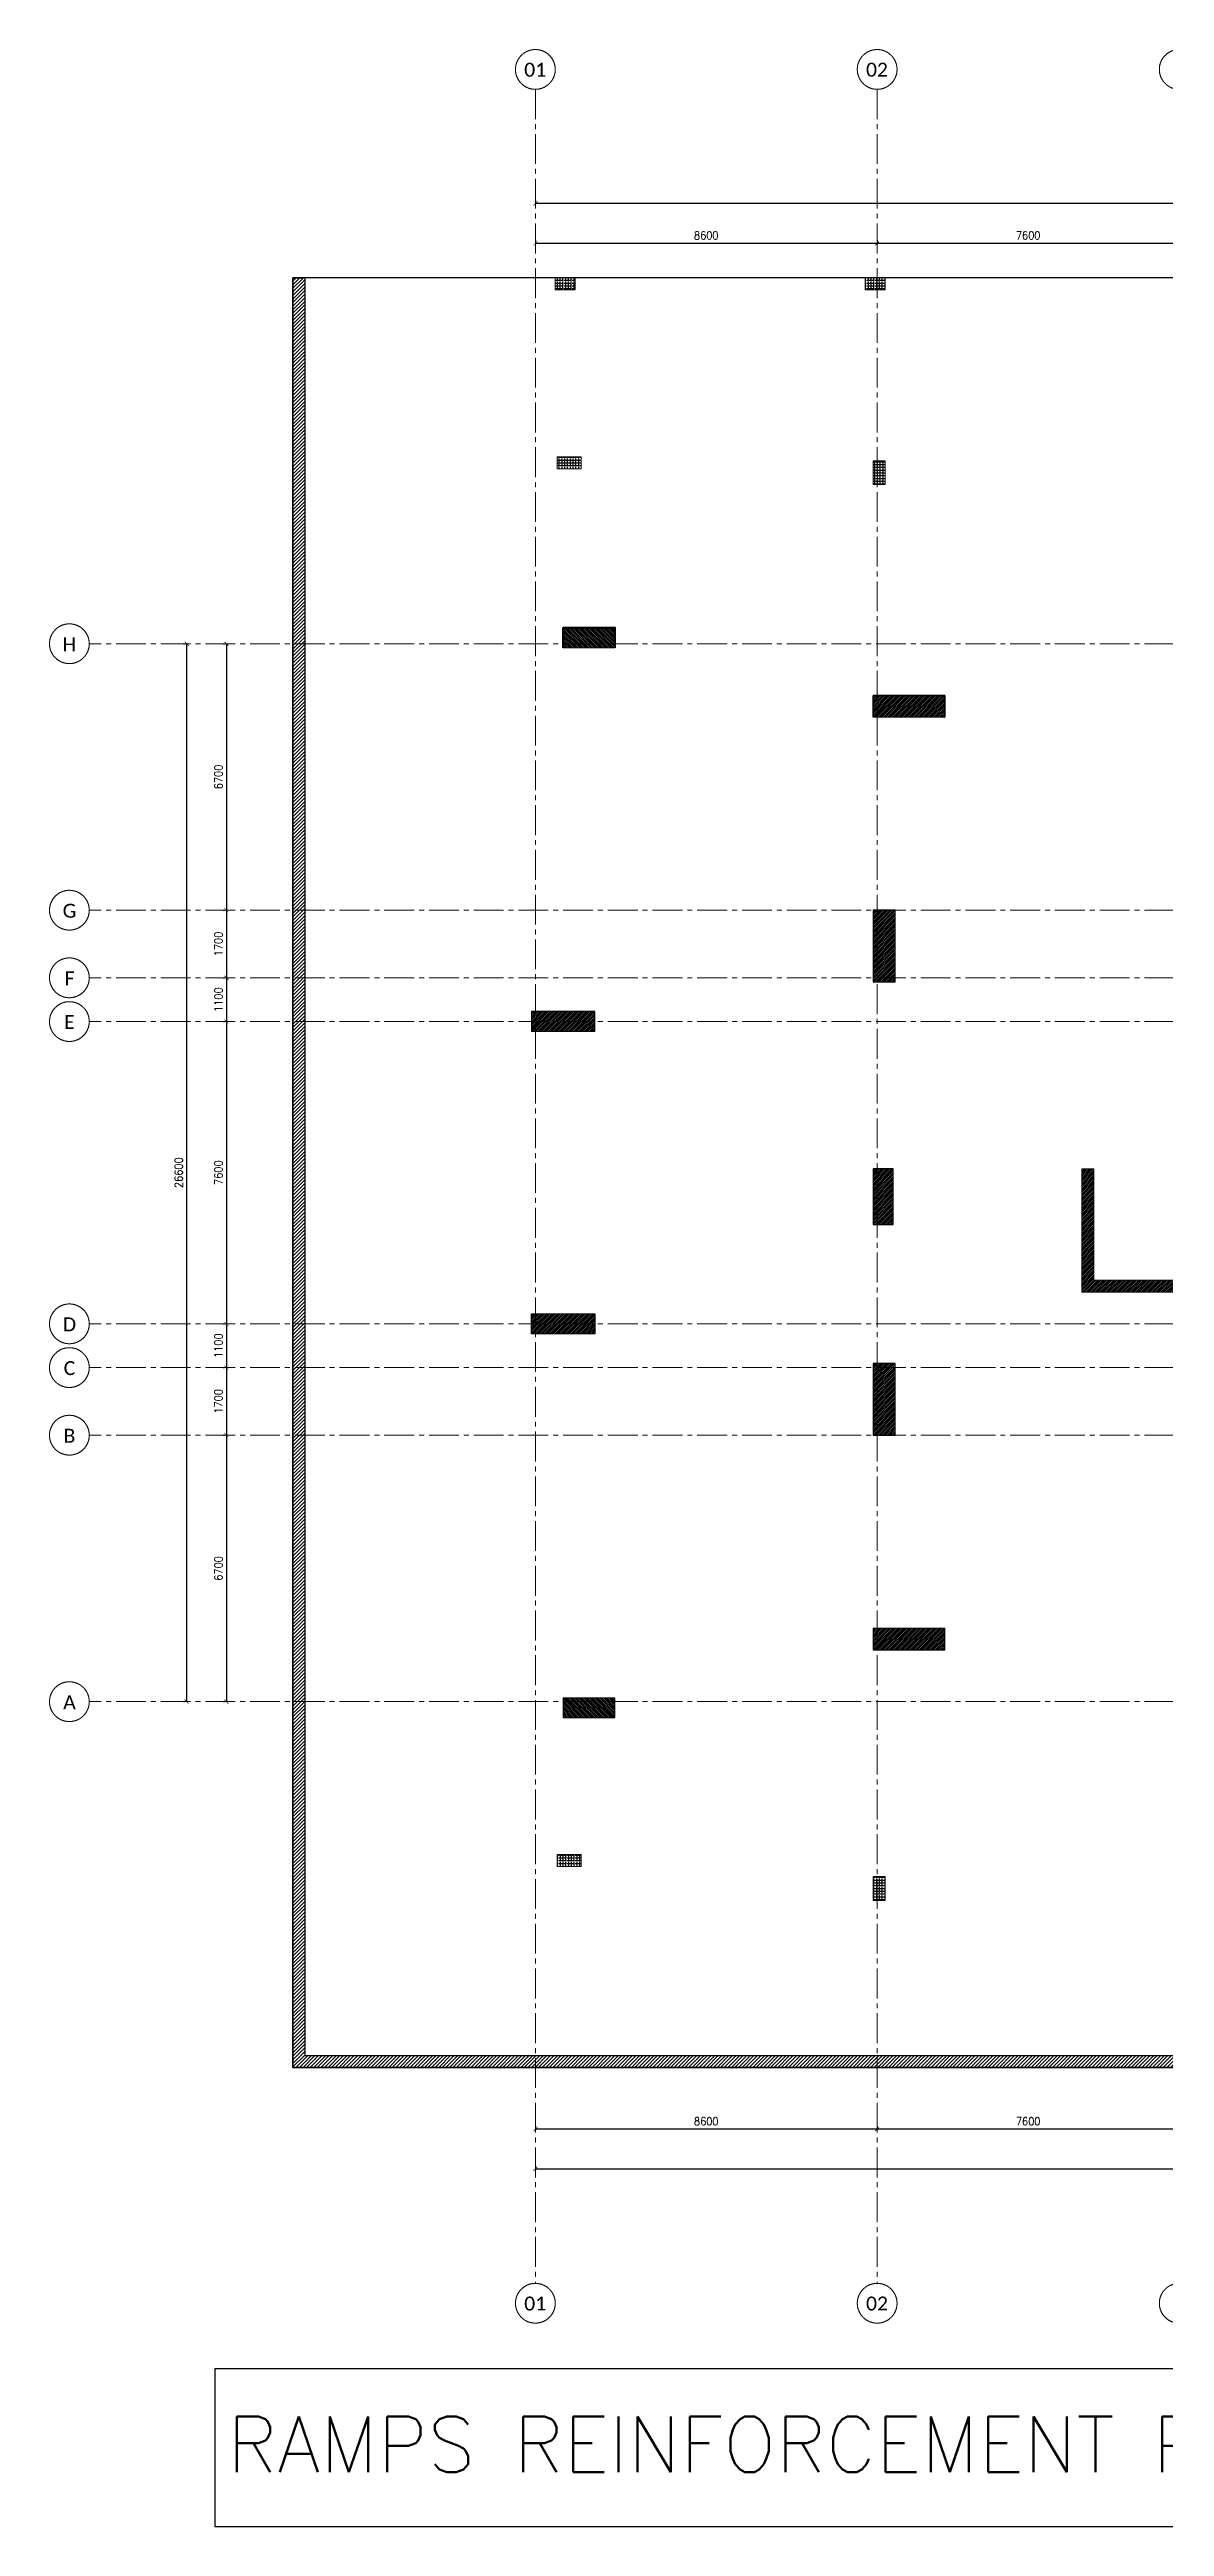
# Model space of a CAD drawing. Header units: millimetres. Extents: x -967280 to 3852, y 2833 to 1955156.
# Drawn here: x -553053 to -524999, y 566499 to 628777 of the extents above; entities that cross this region are included whole.
import ezdxf

# ---------------------------------------------------------------- set-up
doc = ezdxf.new("R2010")
doc.units = ezdxf.units.MM
doc.header["$LTSCALE"] = 1000
doc.header["$PDMODE"] = 35
doc.header["$PDSIZE"] = 25
for name, pattern in [('$0$DASHED2', [0.375, 0.25, -0.125]), ('Columns_Structural070816$0$CENTER2', [1.125, 0.75, -0.125, 0.125, -0.125]), ('HRZN_Line-Ptrn-Sold', [9144001.0, 9144000.0, -1])]:
    doc.linetypes.add(name, pattern=pattern)
for name, color, linetype in [('_N-DIM 3', 7, 'Continuous'), ('A-ANNO-TEXT-25', 7, 'Continuous'), ('R.C. footing', 4, 'Continuous'), ('S - BATH Hach', 1, 'Continuous'), ('S - col hach', 1, 'Continuous'), ('S -Beams', 2, 'Continuous'), ('st_cir_mesh', 2, 'Continuous')]:
    doc.layers.add(name, color=color, linetype=linetype)
for name, color, linetype, lineweight in [('A-AX-ATT-100', 7, 'HRZN_Line-Ptrn-Sold', 18), ('S - column', 6, 'Continuous', 60), ('ST-000-AXIS', 9, 'Columns_Structural070816$0$CENTER2', 9), ('ST-RFT-BOT', 2, '$0$DASHED2', 30)]:
    doc.layers.add(name, color=color, linetype=linetype, lineweight=lineweight)
doc.styles.add('Calibri_2', font='calibri.ttf', dxfattribs={"height": 300})
doc.styles.add('ROMANC', font='romanc.shx')
doc.styles.add('TUNELNO', font='romans.shx', dxfattribs={"width": 0.9})
doc.dimstyles.new('Copy(2) of DSEC', dxfattribs={"dimtxt": 200, "dimasz": 100, "dimexe": 50, "dimexo": 80, "dimgap": 100, "dimtad": 1, "dimdec": 0, "dimrnd": 5, "dimzin": 0, "dimdsep": 46, "dimtxsty": 'TUNELNO', "dimblk": 'ARCHTICK', "dimcen": 0.09, "dimclrd": 1, "dimclre": 1, "dimclrt": 3, "dimadec": 0, "dimazin": 0, "dimtfac": 0.78125, "dimtdec": 0, "dimtix": 1, "dimtmove": 2, "dimatfit": 3, "dimldrblk": 'ARCHTICK', "dimfxl": 1, "dimtolj": 1, "dimtzin": 0, "dimarcsym": 0})
pattern_1 = [(90, (613578.686, -423037.37), (-69.85, 4e-15), [50.8, -19.05]), (180, (613578.686, -423037.37), (-9e-15, -69.85), [50.8, -19.05])]
pattern_2 = [(45, (193250.144, -596912.31), (-22.4506403, 22.4506403), [])]

# ---------------------------------------------------------------- blocks, each defined once
blk = doc.blocks.new('Grid - HRZN_G-Datm-Grid-Head-1554275-FIRST FLOOR FFL_1_')
at = {"layer": 'A-AX-ATT-100'}
blk.add_circle((0, 0), 5, dxfattribs=at)
blk = doc.blocks.new('_ArchTick')
at = {"color": 0, "linetype": 'ByBlock', "const_width": 0.15}
blk.add_lwpolyline([(-0.5, -0.5), (0.5, 0.5)], dxfattribs=at)
blk = doc.blocks.new('*D1494')
at = {"layer": '_N-DIM 3', "color": 1, "linetype": 'Continuous', "lineweight": -2, "ltscale": 30, "transparency": 16777216}
for p, q in [((525499, 747185), (525499, 747155)), ((533099, 747105), (525499, 747105)), ((533099, 747185), (533099, 747155))]:
    blk.add_line(p, q, dxfattribs=at)
at = {"layer": 'Defpoints', "color": 0, "linetype": 'Continuous', "ltscale": 30, "transparency": 16777216}
for p in [(525499, 747105), (525499, 747105), (533099, 747105)]:
    blk.add_point(p, dxfattribs=at)
at = {"layer": '_N-DIM 3', "color": 1, "linetype": 'Continuous', "lineweight": -2, "ltscale": 30, "transparency": 16777216, "xscale": 100, "yscale": 100, "zscale": 100, "rotation": 180}
blk.add_blockref('_ArchTick', (525499, 747105), dxfattribs=at)
at = {"layer": '_N-DIM 3', "color": 1, "linetype": 'Continuous', "lineweight": -2, "ltscale": 30, "transparency": 16777216, "xscale": 100, "yscale": 100, "zscale": 100}
blk.add_blockref('_ArchTick', (533099, 747105), dxfattribs=at)
at = {"layer": '_N-DIM 3', "color": 3, "linetype": 'Continuous', "ltscale": 30, "transparency": 16777216, "insert": (529299, 747305), "char_height": 200, "attachment_point": 5, "style": 'TUNELNO'}
blk.add_mtext('\\A1;7600', dxfattribs=at)
blk = doc.blocks.new('*D1495')
at = {"layer": '_N-DIM 3', "color": 1, "linetype": 'Continuous', "lineweight": -2, "ltscale": 30, "transparency": 16777216}
for p, q in [((516899, 747185), (516899, 747155)), ((525499, 747105), (516899, 747105)), ((525499, 747185), (525499, 747155))]:
    blk.add_line(p, q, dxfattribs=at)
at = {"layer": 'Defpoints', "color": 0, "linetype": 'Continuous', "ltscale": 30, "transparency": 16777216}
for p in [(516899, 747105), (516899, 747105), (525499, 747105)]:
    blk.add_point(p, dxfattribs=at)
at = {"layer": '_N-DIM 3', "color": 1, "linetype": 'Continuous', "lineweight": -2, "ltscale": 30, "transparency": 16777216, "xscale": 100, "yscale": 100, "zscale": 100, "rotation": 180}
blk.add_blockref('_ArchTick', (516899, 747105), dxfattribs=at)
at = {"layer": '_N-DIM 3', "color": 1, "linetype": 'Continuous', "lineweight": -2, "ltscale": 30, "transparency": 16777216, "xscale": 100, "yscale": 100, "zscale": 100}
blk.add_blockref('_ArchTick', (525499, 747105), dxfattribs=at)
at = {"layer": '_N-DIM 3', "color": 3, "linetype": 'Continuous', "ltscale": 30, "transparency": 16777216, "insert": (521199, 747305), "char_height": 200, "attachment_point": 5, "style": 'TUNELNO'}
blk.add_mtext('\\A1;8600', dxfattribs=at)
blk = doc.blocks.new('*D1496')
at = {"layer": '_N-DIM 3', "color": 1, "linetype": 'Continuous', "lineweight": -2, "ltscale": 30, "transparency": 16777216}
for p, q in [((516899, 748185), (516899, 748155)), ((563099, 748105), (516899, 748105)), ((563099, 748185), (563099, 748155))]:
    blk.add_line(p, q, dxfattribs=at)
at = {"layer": 'Defpoints', "color": 0, "linetype": 'Continuous', "ltscale": 30, "transparency": 16777216}
for p in [(516899, 748105), (516899, 748105), (563099, 748105)]:
    blk.add_point(p, dxfattribs=at)
at = {"layer": '_N-DIM 3', "color": 1, "linetype": 'Continuous', "lineweight": -2, "ltscale": 30, "transparency": 16777216, "xscale": 100, "yscale": 100, "zscale": 100, "rotation": 180}
blk.add_blockref('_ArchTick', (516899, 748105), dxfattribs=at)
at = {"layer": '_N-DIM 3', "color": 1, "linetype": 'Continuous', "lineweight": -2, "ltscale": 30, "transparency": 16777216, "xscale": 100, "yscale": 100, "zscale": 100}
blk.add_blockref('_ArchTick', (563099, 748105), dxfattribs=at)
at = {"layer": '_N-DIM 3', "color": 3, "linetype": 'Continuous', "ltscale": 30, "transparency": 16777216, "insert": (539999, 748305), "char_height": 200, "attachment_point": 5, "style": 'TUNELNO'}
blk.add_mtext('\\A1;46200', dxfattribs=at)
blk = doc.blocks.new('*D1505')
at = {"layer": '_N-DIM 3', "color": 1, "linetype": 'Continuous', "lineweight": -2, "ltscale": 30, "transparency": 16777216}
for p, q in [((509045, 737040), (509075, 737040)), ((509125, 737040), (509125, 730340)), ((509045, 730340), (509075, 730340))]:
    blk.add_line(p, q, dxfattribs=at)
at = {"layer": 'Defpoints', "color": 0, "linetype": 'Continuous', "ltscale": 30, "transparency": 16777216}
for p in [(509125, 737040), (509125, 730340), (509125, 730340)]:
    blk.add_point(p, dxfattribs=at)
at = {"layer": '_N-DIM 3', "color": 1, "linetype": 'Continuous', "lineweight": -2, "ltscale": 30, "transparency": 16777216, "xscale": 100, "yscale": 100, "zscale": 100}
for p, rotation in [((509125, 737040), 90), ((509125, 730340), 270)]:
    blk.add_blockref('_ArchTick', p, dxfattribs=dict(at, rotation=rotation))
at = {"layer": '_N-DIM 3', "color": 3, "linetype": 'Continuous', "ltscale": 30, "transparency": 16777216, "insert": (508925, 733690), "char_height": 200, "attachment_point": 5, "rotation": 90, "style": 'TUNELNO'}
blk.add_mtext('\\A1;6700', dxfattribs=at)
blk = doc.blocks.new('*D1506')
at = {"layer": '_N-DIM 3', "color": 1, "linetype": 'Continuous', "lineweight": -2, "ltscale": 30, "transparency": 16777216}
for p, q in [((509045, 730340), (509075, 730340)), ((509125, 730340), (509125, 728640)), ((509045, 728640), (509075, 728640))]:
    blk.add_line(p, q, dxfattribs=at)
at = {"layer": 'Defpoints', "color": 0, "linetype": 'Continuous', "ltscale": 30, "transparency": 16777216}
for p in [(509125, 730340), (509125, 728640), (509125, 728640)]:
    blk.add_point(p, dxfattribs=at)
at = {"layer": '_N-DIM 3', "color": 1, "linetype": 'Continuous', "lineweight": -2, "ltscale": 30, "transparency": 16777216, "xscale": 100, "yscale": 100, "zscale": 100}
for p, rotation in [((509125, 730340), 90), ((509125, 728640), 270)]:
    blk.add_blockref('_ArchTick', p, dxfattribs=dict(at, rotation=rotation))
at = {"layer": '_N-DIM 3', "color": 3, "linetype": 'Continuous', "ltscale": 30, "transparency": 16777216, "insert": (508925, 729490), "char_height": 200, "attachment_point": 5, "rotation": 90, "style": 'TUNELNO'}
blk.add_mtext('\\A1;1700', dxfattribs=at)
blk = doc.blocks.new('*D1507')
at = {"layer": '_N-DIM 3', "color": 1, "linetype": 'Continuous', "lineweight": -2, "ltscale": 30, "transparency": 16777216}
for p, q in [((509045, 728640), (509075, 728640)), ((509125, 728640), (509125, 727540)), ((509045, 727540), (509075, 727540))]:
    blk.add_line(p, q, dxfattribs=at)
at = {"layer": 'Defpoints', "color": 0, "linetype": 'Continuous', "ltscale": 30, "transparency": 16777216}
for p in [(509125, 728640), (509125, 727540), (509125, 727540)]:
    blk.add_point(p, dxfattribs=at)
at = {"layer": '_N-DIM 3', "color": 1, "linetype": 'Continuous', "lineweight": -2, "ltscale": 30, "transparency": 16777216, "xscale": 100, "yscale": 100, "zscale": 100}
for p, rotation in [((509125, 728640), 90), ((509125, 727540), 270)]:
    blk.add_blockref('_ArchTick', p, dxfattribs=dict(at, rotation=rotation))
at = {"layer": '_N-DIM 3', "color": 3, "linetype": 'Continuous', "ltscale": 30, "transparency": 16777216, "insert": (508925, 728090), "char_height": 200, "attachment_point": 5, "rotation": 90, "style": 'TUNELNO'}
blk.add_mtext('\\A1;1100', dxfattribs=at)
blk = doc.blocks.new('*D1508')
at = {"layer": '_N-DIM 3', "color": 1, "linetype": 'Continuous', "lineweight": -2, "ltscale": 30, "transparency": 16777216}
for p, q in [((509045, 727540), (509075, 727540)), ((509125, 727540), (509125, 719940)), ((509045, 719940), (509075, 719940))]:
    blk.add_line(p, q, dxfattribs=at)
at = {"layer": 'Defpoints', "color": 0, "linetype": 'Continuous', "ltscale": 30, "transparency": 16777216}
for p in [(509125, 727540), (509125, 719940), (509125, 719940)]:
    blk.add_point(p, dxfattribs=at)
at = {"layer": '_N-DIM 3', "color": 1, "linetype": 'Continuous', "lineweight": -2, "ltscale": 30, "transparency": 16777216, "xscale": 100, "yscale": 100, "zscale": 100}
for p, rotation in [((509125, 727540), 90), ((509125, 719940), 270)]:
    blk.add_blockref('_ArchTick', p, dxfattribs=dict(at, rotation=rotation))
at = {"layer": '_N-DIM 3', "color": 3, "linetype": 'Continuous', "ltscale": 30, "transparency": 16777216, "insert": (508925, 723740), "char_height": 200, "attachment_point": 5, "rotation": 90, "style": 'TUNELNO'}
blk.add_mtext('\\A1;7600', dxfattribs=at)
blk = doc.blocks.new('*D1509')
at = {"layer": '_N-DIM 3', "color": 1, "linetype": 'Continuous', "lineweight": -2, "ltscale": 30, "transparency": 16777216}
for p, q in [((509045, 719940), (509075, 719940)), ((509125, 719940), (509125, 718840)), ((509045, 718840), (509075, 718840))]:
    blk.add_line(p, q, dxfattribs=at)
at = {"layer": 'Defpoints', "color": 0, "linetype": 'Continuous', "ltscale": 30, "transparency": 16777216}
for p in [(509125, 719940), (509125, 718840), (509125, 718840)]:
    blk.add_point(p, dxfattribs=at)
at = {"layer": '_N-DIM 3', "color": 1, "linetype": 'Continuous', "lineweight": -2, "ltscale": 30, "transparency": 16777216, "xscale": 100, "yscale": 100, "zscale": 100}
for p, rotation in [((509125, 719940), 90), ((509125, 718840), 270)]:
    blk.add_blockref('_ArchTick', p, dxfattribs=dict(at, rotation=rotation))
at = {"layer": '_N-DIM 3', "color": 3, "linetype": 'Continuous', "ltscale": 30, "transparency": 16777216, "insert": (508925, 719390), "char_height": 200, "attachment_point": 5, "rotation": 90, "style": 'TUNELNO'}
blk.add_mtext('\\A1;1100', dxfattribs=at)
blk = doc.blocks.new('*D1510')
at = {"layer": '_N-DIM 3', "color": 1, "linetype": 'Continuous', "lineweight": -2, "ltscale": 30, "transparency": 16777216}
for p, q in [((509045, 718840), (509075, 718840)), ((509125, 718840), (509125, 717140)), ((509045, 717140), (509075, 717140))]:
    blk.add_line(p, q, dxfattribs=at)
at = {"layer": 'Defpoints', "color": 0, "linetype": 'Continuous', "ltscale": 30, "transparency": 16777216}
for p in [(509125, 718840), (509125, 717140), (509125, 717140)]:
    blk.add_point(p, dxfattribs=at)
at = {"layer": '_N-DIM 3', "color": 1, "linetype": 'Continuous', "lineweight": -2, "ltscale": 30, "transparency": 16777216, "xscale": 100, "yscale": 100, "zscale": 100}
for p, rotation in [((509125, 718840), 90), ((509125, 717140), 270)]:
    blk.add_blockref('_ArchTick', p, dxfattribs=dict(at, rotation=rotation))
at = {"layer": '_N-DIM 3', "color": 3, "linetype": 'Continuous', "ltscale": 30, "transparency": 16777216, "insert": (508925, 717990), "char_height": 200, "attachment_point": 5, "rotation": 90, "style": 'TUNELNO'}
blk.add_mtext('\\A1;1700', dxfattribs=at)
blk = doc.blocks.new('*D1511')
at = {"layer": '_N-DIM 3', "color": 1, "linetype": 'Continuous', "lineweight": -2, "ltscale": 30, "transparency": 16777216}
for p, q in [((509045, 717140), (509075, 717140)), ((509125, 717140), (509125, 710440)), ((509045, 710440), (509075, 710440))]:
    blk.add_line(p, q, dxfattribs=at)
at = {"layer": 'Defpoints', "color": 0, "linetype": 'Continuous', "ltscale": 30, "transparency": 16777216}
for p in [(509125, 717140), (509125, 710440), (509125, 710440)]:
    blk.add_point(p, dxfattribs=at)
at = {"layer": '_N-DIM 3', "color": 1, "linetype": 'Continuous', "lineweight": -2, "ltscale": 30, "transparency": 16777216, "xscale": 100, "yscale": 100, "zscale": 100}
for p, rotation in [((509125, 717140), 90), ((509125, 710440), 270)]:
    blk.add_blockref('_ArchTick', p, dxfattribs=dict(at, rotation=rotation))
at = {"layer": '_N-DIM 3', "color": 3, "linetype": 'Continuous', "ltscale": 30, "transparency": 16777216, "insert": (508925, 713790), "char_height": 200, "attachment_point": 5, "rotation": 90, "style": 'TUNELNO'}
blk.add_mtext('\\A1;6700', dxfattribs=at)
blk = doc.blocks.new('*D1512')
at = {"layer": '_N-DIM 3', "color": 1, "linetype": 'Continuous', "lineweight": -2, "ltscale": 30, "transparency": 16777216}
for p, q in [((508045, 737040), (508075, 737040)), ((508125, 737040), (508125, 710440)), ((508045, 710440), (508075, 710440))]:
    blk.add_line(p, q, dxfattribs=at)
at = {"layer": 'Defpoints', "color": 0, "linetype": 'Continuous', "ltscale": 30, "transparency": 16777216}
for p in [(508125, 737040), (508125, 710440), (508125, 710440)]:
    blk.add_point(p, dxfattribs=at)
at = {"layer": '_N-DIM 3', "color": 1, "linetype": 'Continuous', "lineweight": -2, "ltscale": 30, "transparency": 16777216, "xscale": 100, "yscale": 100, "zscale": 100}
for p, rotation in [((508125, 737040), 90), ((508125, 710440), 270)]:
    blk.add_blockref('_ArchTick', p, dxfattribs=dict(at, rotation=rotation))
at = {"layer": '_N-DIM 3', "color": 3, "linetype": 'Continuous', "ltscale": 30, "transparency": 16777216, "insert": (507925, 723740), "char_height": 200, "attachment_point": 5, "rotation": 90, "style": 'TUNELNO'}
blk.add_mtext('\\A1;26600', dxfattribs=at)
blk = doc.blocks.new('*D1518')
at = {"layer": '_N-DIM 3', "color": 1, "linetype": 'Continuous', "lineweight": -2, "ltscale": 30, "transparency": 16777216}
for p, q in [((525499, 699769), (525499, 699739)), ((533099, 699689), (525499, 699689)), ((533099, 699769), (533099, 699739))]:
    blk.add_line(p, q, dxfattribs=at)
at = {"layer": 'Defpoints', "color": 0, "linetype": 'Continuous', "ltscale": 30, "transparency": 16777216}
for p in [(525499, 699689), (525499, 699689), (533099, 699689)]:
    blk.add_point(p, dxfattribs=at)
at = {"layer": '_N-DIM 3', "color": 1, "linetype": 'Continuous', "lineweight": -2, "ltscale": 30, "transparency": 16777216, "xscale": 100, "yscale": 100, "zscale": 100, "rotation": 180}
blk.add_blockref('_ArchTick', (525499, 699689), dxfattribs=at)
at = {"layer": '_N-DIM 3', "color": 1, "linetype": 'Continuous', "lineweight": -2, "ltscale": 30, "transparency": 16777216, "xscale": 100, "yscale": 100, "zscale": 100}
blk.add_blockref('_ArchTick', (533099, 699689), dxfattribs=at)
at = {"layer": '_N-DIM 3', "color": 3, "linetype": 'Continuous', "ltscale": 30, "transparency": 16777216, "insert": (529299, 699889), "char_height": 200, "attachment_point": 5, "style": 'TUNELNO'}
blk.add_mtext('\\A1;7600', dxfattribs=at)
blk = doc.blocks.new('*D1519')
at = {"layer": '_N-DIM 3', "color": 1, "linetype": 'Continuous', "lineweight": -2, "ltscale": 30, "transparency": 16777216}
for p, q in [((516899, 699769), (516899, 699739)), ((525499, 699689), (516899, 699689)), ((525499, 699769), (525499, 699739))]:
    blk.add_line(p, q, dxfattribs=at)
at = {"layer": 'Defpoints', "color": 0, "linetype": 'Continuous', "ltscale": 30, "transparency": 16777216}
for p in [(516899, 699689), (516899, 699689), (525499, 699689)]:
    blk.add_point(p, dxfattribs=at)
at = {"layer": '_N-DIM 3', "color": 1, "linetype": 'Continuous', "lineweight": -2, "ltscale": 30, "transparency": 16777216, "xscale": 100, "yscale": 100, "zscale": 100, "rotation": 180}
blk.add_blockref('_ArchTick', (516899, 699689), dxfattribs=at)
at = {"layer": '_N-DIM 3', "color": 1, "linetype": 'Continuous', "lineweight": -2, "ltscale": 30, "transparency": 16777216, "xscale": 100, "yscale": 100, "zscale": 100}
blk.add_blockref('_ArchTick', (525499, 699689), dxfattribs=at)
at = {"layer": '_N-DIM 3', "color": 3, "linetype": 'Continuous', "ltscale": 30, "transparency": 16777216, "insert": (521199, 699889), "char_height": 200, "attachment_point": 5, "style": 'TUNELNO'}
blk.add_mtext('\\A1;8600', dxfattribs=at)
blk = doc.blocks.new('*D1520')
at = {"layer": '_N-DIM 3', "color": 1, "linetype": 'Continuous', "lineweight": -2, "ltscale": 30, "transparency": 16777216}
for p, q in [((516899, 698769), (516899, 698739)), ((563099, 698769), (563099, 698739)), ((563099, 698689), (516899, 698689))]:
    blk.add_line(p, q, dxfattribs=at)
at = {"layer": 'Defpoints', "color": 0, "linetype": 'Continuous', "ltscale": 30, "transparency": 16777216}
for p in [(516899, 698689), (516899, 698689), (563099, 698689)]:
    blk.add_point(p, dxfattribs=at)
at = {"layer": '_N-DIM 3', "color": 1, "linetype": 'Continuous', "lineweight": -2, "ltscale": 30, "transparency": 16777216, "xscale": 100, "yscale": 100, "zscale": 100, "rotation": 180}
blk.add_blockref('_ArchTick', (516899, 698689), dxfattribs=at)
at = {"layer": '_N-DIM 3', "color": 1, "linetype": 'Continuous', "lineweight": -2, "ltscale": 30, "transparency": 16777216, "xscale": 100, "yscale": 100, "zscale": 100}
blk.add_blockref('_ArchTick', (563099, 698689), dxfattribs=at)
at = {"layer": '_N-DIM 3', "color": 3, "linetype": 'Continuous', "ltscale": 30, "transparency": 16777216, "insert": (539999, 698889), "char_height": 200, "attachment_point": 5, "style": 'TUNELNO'}
blk.add_mtext('\\A1;46200', dxfattribs=at)
blk = doc.blocks.new('str col s')
at = {"layer": 'S - col hach', "true_color": 0xcd6928}
h = blk.add_hatch(dxfattribs=at)
h.set_pattern_fill('ANGLE', color=32, scale=10, angle=90)
h.set_pattern_definition(pattern_1)
h.paths.add_polyline_path([(-26250, -300), (-26250, 0), (-26750, 0), (-26750, -300)])
h = blk.add_hatch(dxfattribs=at)
h.set_pattern_fill('ANGLE', color=32, scale=10, angle=90)
h.set_pattern_definition(pattern_1)
h.paths.add_polyline_path([(-18450, -300), (-18450, 0), (-18950, 0), (-18950, -300)])
at = {"layer": 'S - column', "lineweight": 15}
for points in [[(-26250, 0), (-26750, 0), (-26750, -300), (-26250, -300)], [(-18450, 0), (-18950, 0), (-18950, -300), (-18450, -300)]]:
    blk.add_lwpolyline(points, close=True, dxfattribs=at)
blk = doc.blocks.new('A$C46269fcd new')
at = {"layer": 'S - BATH Hach', "ltscale": 30, "transparency": 33554483}
h = blk.add_hatch(dxfattribs=at)
h.set_pattern_fill('ANSI31', color=1, scale=20)
h.set_pattern_definition([(45, (643184.17, -484711.8), (-44.9012806, 44.9012806), [])])
h.paths.add_polyline_path([(47835, 35800), (47835, -9200), (-6100, -9200), (-6100, 35800), (-5800, 35800), (-5800, -8900), (47535, -8900), (47535, 35800)])
at = {"layer": 'S - col hach', "true_color": 0xcd6928}
h = blk.add_hatch(dxfattribs=at)
h.set_pattern_fill('ANGLE', color=32, scale=10, angle=90)
h.set_pattern_definition([(90, (-414148.87, -510539.72), (-69.85, 4e-15), [50.8, -19.05]), (180, (-414148.87, -510539.72), (-9e-15, -69.85), [50.8, -19.05])])
h.paths.add_polyline_path([(550, 31300), (550, 31000), (1150, 31000), (1150, 31300)])
h = blk.add_hatch(dxfattribs=at)
h.set_pattern_fill('ANGLE', color=32, scale=10, angle=90)
h.set_pattern_definition([(90, (-416898.87, -510439.72), (-69.85, 4e-15), [50.8, -19.05]), (180, (-416898.87, -510439.72), (-9e-15, -69.85), [50.8, -19.05])])
h.paths.add_polyline_path([(8800, 31200), (8500, 31200), (8500, 30600), (8800, 30600)])
h = blk.add_hatch(dxfattribs=at)
h.set_pattern_fill('ANGLE', color=32, scale=10, angle=90)
h.set_pattern_definition([(90, (-414260.14, -510339.72), (-69.85, 4e-15), [50.8, -19.05]), (180, (-414260.14, -510339.72), (-9e-15, -69.85), [50.8, -19.05])])
h.paths.add_polyline_path([(550, -3843), (550, -4143), (1150, -4143), (1150, -3843)])
h = blk.add_hatch(dxfattribs=at)
h.set_pattern_fill('ANGLE', color=32, scale=10, angle=90)
h.set_pattern_definition([(90, (-416848.87, -510339.72), (-69.85, 4e-15), [50.8, -19.05]), (180, (-416848.87, -510339.72), (-9e-15, -69.85), [50.8, -19.05])])
h.paths.add_polyline_path([(8800, -4400), (8500, -4400), (8500, -5000), (8800, -5000)])
at = {"layer": 'R.C. footing'}
blk.add_line((-5800, 35800), (-5800, 35800), dxfattribs=at)
at = {"layer": 'R.C. footing', "color": 4, "ltscale": 30}
blk.add_lwpolyline([(47835, 35800), (47835, -9200), (-6100, -9200), (-6100, 35800), (-5800, 35800), (-5800, -8900), (47535, -8900), (47535, 35800)], close=True, dxfattribs=at)
at = {"layer": 'S - column', "lineweight": 15}
for points in [[(550, 31300), (550, 31000), (1150, 31000), (1150, 31300)], [(8800, 31200), (8500, 31200), (8500, 30600), (8800, 30600)], [(550, -3843), (550, -4143), (1150, -4143), (1150, -3843)], [(8800, -4400), (8500, -4400), (8500, -5000), (8800, -5000)]]:
    blk.add_lwpolyline(points, close=True, dxfattribs=at)
blk = doc.blocks.new('FROM FOUNDATION TO UPPER LOWER BASEMENT_COLUMNS(new2)')
at = {"layer": 'S - col hach'}
h = blk.add_hatch(dxfattribs=at)
h.set_pattern_fill('ANSI31', color=256, scale=10, angle=90)
h.set_pattern_definition([(135, (1651950.9, 412690.996), (-22.4506403, -22.4506403), [])])
h.paths.add_polyline_path([(418899, 637440), (417599, 637440), (417599, 636940), (418899, 636940)])
h = blk.add_hatch(dxfattribs=at)
h.set_pattern_fill('ANSI31', color=256, scale=10)
h.set_pattern_definition([(45, (193250.144, -596912.31), (-22.4506403, 22.4506403), [])])
h.paths.add_polyline_path([(427199, 635190), (427199, 635740), (425399, 635740), (425399, 635190)])
h = blk.add_hatch(dxfattribs=at)
h.set_pattern_fill('ANSI31', color=256, scale=10)
h.set_pattern_definition([(45, (-119733.897, -851549.915), (-22.4506403, 22.4506403), [])])
h.paths.add_polyline_path([(425949, 630340), (425399, 630340), (425399, 628540), (425949, 628540)])
h = blk.add_hatch(dxfattribs=at)
h.set_pattern_fill('ANSI31', color=256, scale=10)
h.set_pattern_definition(pattern_2)
h.paths.add_polyline_path([(416799, 627290), (418399, 627290), (418399, 627790), (416799, 627790)])
h = blk.add_hatch(dxfattribs=at)
h.set_pattern_fill('ANSI31', color=256, scale=10)
h.set_pattern_definition([(45, (193250.144, -602312.31), (-22.4506403, 22.4506403), [])])
h.paths.add_polyline_path([(425899, 623840), (425399, 623840), (425399, 622440), (425899, 622440)])
h = blk.add_hatch(dxfattribs=at)
h.set_pattern_fill('ANSI31', color=256, scale=10)
h.set_pattern_definition(pattern_2)
h.paths.add_polyline_path([(433249, 623840), (433249, 621040), (430949, 621040), (430949, 623840), (430649, 623840), (430649, 620740), (433549, 620740), (433549, 623840)])
h = blk.add_hatch(dxfattribs=at)
h.set_pattern_fill('ANSI31', color=256, scale=10)
h.set_pattern_definition(pattern_2)
h.paths.add_polyline_path([(418399, 620190), (416799, 620190), (416799, 619690), (418399, 619690)])
h = blk.add_hatch(dxfattribs=at)
h.set_pattern_fill('ANSI31', color=256, scale=10)
h.set_pattern_definition(pattern_2)
h.paths.add_polyline_path([(425949, 617140), (425949, 618940), (425399, 618940), (425399, 617140)])
h = blk.add_hatch(dxfattribs=at)
h.set_pattern_fill('ANSI31', color=256, scale=10)
h.set_pattern_definition(pattern_2)
h.paths.add_polyline_path([(427199, 611740), (427199, 612290), (425399, 612290), (425399, 611740)])
h = blk.add_hatch(dxfattribs=at)
h.set_pattern_fill('ANSI31', color=256, scale=10, angle=-90)
h.set_pattern_definition([(315, (-789353.163, 834788.448), (22.4506403, 22.4506403), [])])
h.paths.add_polyline_path([(417599, 610040), (418899, 610040), (418899, 610540), (417599, 610540)])
at = {"layer": 'S - column', "lineweight": 15}
for points in [[(417599, 636940), (418899, 636940), (418899, 637440), (417599, 637440)], [(427199, 635190), (425399, 635190), (425399, 635740), (427199, 635740)], [(425949, 630340), (425399, 630340), (425399, 628540), (425949, 628540)], [(416799, 627790), (416799, 627290), (418399, 627290), (418399, 627790)], [(425899, 623840), (425399, 623840), (425399, 622440), (425899, 622440)], [(433249, 623840), (433249, 621040), (430949, 621040), (430949, 623840), (430649, 623840), (430649, 620740), (433549, 620740), (433549, 623840)], [(418399, 619690), (416799, 619690), (416799, 620190), (418399, 620190)], [(425949, 618940), (425949, 617140), (425399, 617140), (425399, 618940)], [(427199, 611740), (425399, 611740), (425399, 612290), (427199, 612290)], [(417599, 610040), (417599, 610540), (418899, 610540), (418899, 610040)]]:
    blk.add_lwpolyline(points, close=True, dxfattribs=at)
at = {"layer": 'ST-RFT-BOT', "color": 7, "linetype": 'Continuous', "ltscale": 30}
blk.add_line((427199, 635190), (427199, 635559), dxfattribs=at)
at = {"layer": 'ST-RFT-BOT', "color": 7, "linetype": 'Continuous', "lineweight": 50, "ltscale": 30}
blk.add_lwpolyline([(418899, 636940), (418899, 637440), (417599, 637440), (417599, 636940)], dxfattribs=at)
at = {"layer": 'ST-RFT-BOT', "color": 7, "linetype": 'Continuous', "ltscale": 30}
for points in [[(427199, 635190), (427199, 635740), (425399, 635740), (425399, 635190)], [(425399, 635190), (425399, 635740), (427199, 635740), (427199, 635190)], [(425949, 630340), (425399, 630340), (425399, 628540), (425949, 628540)], [(418399, 627290), (418399, 627790), (416799, 627790), (416799, 627290)], [(425899, 623840), (425399, 623840), (425399, 622440), (425899, 622440)], [(418399, 620190), (418399, 619690), (416799, 619690), (416799, 620190)], [(425949, 618940), (425399, 618940), (425399, 617140), (425949, 617140)], [(425399, 612290), (425399, 611740), (427199, 611740), (427199, 612290)], [(417599, 610540), (417599, 610040), (418899, 610040), (418899, 610540)]]:
    blk.add_lwpolyline(points, dxfattribs=at)
blk = doc.blocks.new('AXES-00')
at = {"layer": 'ST-000-AXIS'}
for p, q in [((516898.9, 750979.6), (516898.9, 695813.8)), ((525498.9, 750979.6), (525498.9, 695813.8)), ((575723.2, 737039.7), (505674.3, 737039.7)), ((575723.2, 730339.7), (505674.3, 730339.7)), ((575723.2, 728639.7), (505674.3, 728639.7)), ((575723.2, 727539.7), (505674.3, 727539.7)), ((575723.2, 719939.7), (505674.3, 719939.7)), ((575723.2, 718839.7), (505674.3, 718839.7)), ((575723.2, 717139.7), (505674.3, 717139.7)), ((575723.2, 710439.7), (505674.3, 710439.7))]:
    blk.add_line(p, q, dxfattribs=at)
at = {"layer": 'A-AX-ATT-100'}
for p, xscale, yscale, zscale, rotation in [((516898.9, 751479.6), 99.99999999999993, 99.99999999999993, 99.99999999999993, 180), ((525498.9, 751479.6), 99.99999999999993, 99.99999999999993, 99.99999999999993, 180), ((505174.3, 737039.7), 100.0000000000001, 100.0000000000001, 100.0000000000001, 90), ((505174.3, 730339.7), 100.0000000000001, 100.0000000000001, 100.0000000000001, 90), ((505174.3, 728639.7), 100.0000000000001, 100.0000000000001, 100.0000000000001, 90), ((505174.3, 727539.7), 100.0000000000001, 100.0000000000001, 100.0000000000001, 90), ((505174.3, 719939.7), 100.0000000000001, 100.0000000000001, 100.0000000000001, 90), ((505174.3, 718839.7), 100.0000000000001, 100.0000000000001, 100.0000000000001, 90), ((505174.3, 717139.7), 100.0000000000001, 100.0000000000001, 100.0000000000001, 90), ((505174.3, 710439.7), 100.0000000000001, 100.0000000000001, 100.0000000000001, 90), ((525498.9, 695313.8), 99.99999999999993, 99.99999999999993, 99.99999999999993, 180)]:
    blk.add_blockref('Grid - HRZN_G-Datm-Grid-Head-1554275-FIRST FLOOR FFL_1_', p, dxfattribs=dict(at, xscale=xscale, yscale=yscale, zscale=zscale, rotation=rotation))
at = {"layer": 'A-AX-ATT-100', "xscale": 99.99999999999993, "yscale": 99.99999999999993, "zscale": 99.99999999999993}
for p in [(533098.9, 751479.6), (533098.9, 695313.8)]:
    blk.add_blockref('Grid - HRZN_G-Datm-Grid-Head-1554275-FIRST FLOOR FFL_1_', p, dxfattribs=at)
at = {"layer": 'st_cir_mesh', "xscale": 99.99999999999993, "yscale": 99.99999999999993, "zscale": 99.99999999999993, "rotation": 180}
blk.add_blockref('Grid - HRZN_G-Datm-Grid-Head-1554275-FIRST FLOOR FFL_1_', (516898.9, 695313.8), dxfattribs=at)
at = {"layer": 'A-AX-ATT-100', "linetype": 'Continuous', "lineweight": 13, "char_height": 350, "attachment_point": 1, "style": 'Calibri_2'}
for s, insert, width in [('01', (516618, 751647.5), 673.417), ('02', (525218, 751647.5), 673.417), ('H', (505005.2, 737201), 416.877), ('G', (505005.2, 730501), 416.877), ('F', (505051.7, 728801), 304.641), ('E', (505041.7, 727701), 328.692), ('D', (505008.7, 720101), 408.861), ('C', (505031.7, 719001), 352.742), ('B', (505028.2, 717301), 360.759), ('A', (505018.7, 710601), 384.81), ('01', (516618, 695481.8), 673.417), ('02', (525218, 695481.8), 673.417)]:
    blk.add_mtext(s, dxfattribs=dict(at, insert=insert, width=width))
at = {"layer": '_N-DIM 3', "color": 3, "linetype": 'Continuous', "ltscale": 30}
for base, p1, p2, picture, middle in [((516898.9, 748104.7), (563098.9, 748104.7), (516898.9, 748104.7), '*D1496', (539998.9, 748304.7)), ((516898.9, 747104.7), (525498.9, 747104.7), (516898.9, 747104.7), '*D1495', (521198.9, 747304.7)), ((525498.9, 747104.7), (533098.9, 747104.7), (525498.9, 747104.7), '*D1494', (529298.9, 747304.7)), ((516898.9, 699688.7), (525498.9, 699688.7), (516898.9, 699688.7), '*D1519', (521198.9, 699888.7)), ((525498.9, 699688.7), (533098.9, 699688.7), (525498.9, 699688.7), '*D1518', (529298.9, 699888.7)), ((516898.9, 698688.7), (563098.9, 698688.7), (516898.9, 698688.7), '*D1520', (539998.9, 698888.7))]:
    dim = blk.add_linear_dim(base=base, p1=p1, p2=p2, dimstyle='Copy(2) of DSEC', dxfattribs=at)
    dim.commit()
    dim.dimension.update_dxf_attribs({"geometry": picture, "text_midpoint": middle})
for base, p1, p2, picture, middle in [((508125, 710439.7), (508125, 737039.7), (508125, 710439.7), '*D1512', (507925, 723739.7)), ((509125, 730339.7), (509125, 737039.7), (509125, 730339.7), '*D1505', (508925, 733689.7)), ((509125, 728639.7), (509125, 730339.7), (509125, 728639.7), '*D1506', (508925, 729489.7)), ((509125, 727539.7), (509125, 728639.7), (509125, 727539.7), '*D1507', (508925, 728089.7)), ((509125, 719939.7), (509125, 727539.7), (509125, 719939.7), '*D1508', (508925, 723739.7)), ((509125, 718839.7), (509125, 719939.7), (509125, 718839.7), '*D1509', (508925, 719389.7)), ((509125, 717139.7), (509125, 718839.7), (509125, 717139.7), '*D1510', (508925, 717989.7)), ((509125, 710439.7), (509125, 717139.7), (509125, 710439.7), '*D1511', (508925, 713789.7))]:
    dim = blk.add_linear_dim(base=base, p1=p1, p2=p2, angle=90, dimstyle='Copy(2) of DSEC', dxfattribs=at)
    dim.commit()
    dim.dimension.update_dxf_attribs({"geometry": picture, "text_midpoint": middle})

msp = doc.modelspace()

# ---------------------------------------------------------------- linework, layer by layer
at = {"layer": 'R.C. footing'}
msp.add_lwpolyline([(-492993.7, 623037.4), (-546928.7, 623037.4), (-546928.7, 578037.4), (-492993.7, 578037.4)], close=True, dxfattribs=at)
at = {"layer": 'S -Beams'}
msp.add_lwpolyline([(-548891.7, 566499.1), (-489912.1, 566499.1), (-489912.1, 570460.6), (-548891.7, 570460.6)], close=True, dxfattribs=at)

# ---------------------------------------------------------------- block references
at = {"layer": 'S - column', "color": 7, "true_color": 0xffffff}
msp.add_blockref('A$C46269fcd new', (-540828.7, 587237.4), dxfattribs=at)
at = {"layer": 'S - column'}
msp.add_blockref('FROM FOUNDATION TO UPPER LOWER BASEMENT_COLUMNS(new2)', (-957727.6, -23202.4), dxfattribs=at)
at = {"layer": 'S -Beams'}
msp.add_blockref('AXES-00', (-1057727.6, -123202.4), dxfattribs=at)
at = {"layer": 'ST-RFT-BOT', "color": 1, "linetype": 'Continuous'}
msp.add_blockref('str col s', (-513578.7, 623037.4), dxfattribs=at)

# ---------------------------------------------------------------- texts
at = {"layer": 'A-ANNO-TEXT-25', "insert": (-549538.5, 569262.5), "char_height": 1400, "attachment_point": 1, "style": 'ROMANC'}
msp.add_mtext_dynamic_manual_height_columns('{\\Fsimplex|c0; RAMPS REINFORCEMENT PLAN FOR UPPER BASEMENT}', width=60128.057, gutter_width=8268.9, heights=[0], dxfattribs=at)

doc.saveas('drawing.dxf')
